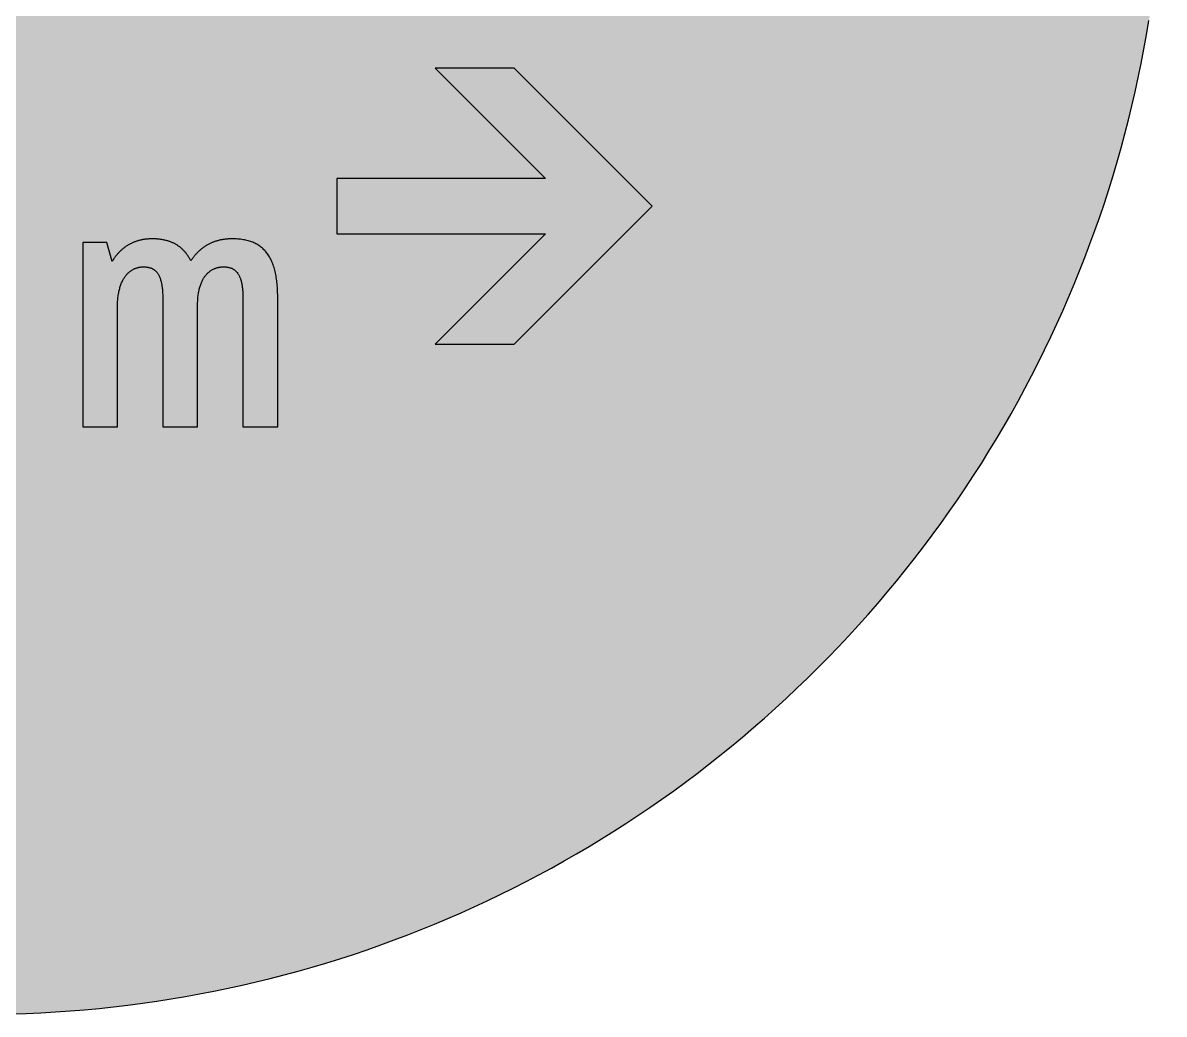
# Model space of a CAD drawing. Header units: millimetres. Extents: x 0 to 212, y 0 to 212.
# Drawn here: x 109.5 to 211.7, y 0.1 to 88.8 of the extents above; entities that cross this region are included whole.
import ezdxf

# ---------------------------------------------------------------- set-up
doc = ezdxf.new("R2010")
doc.units = ezdxf.units.MM

msp = doc.modelspace()

# ---------------------------------------------------------------- hatches: boundary and pattern name
for color, points in [(254, [(211.7189, 105.8869), (211.709, 107.2007), (211.6861, 108.5139), (211.6455, 109.8245), (211.5871, 111.1326), (211.5134, 112.4407), (211.4245, 113.7437), (211.3204, 115.0468), (211.201, 116.3447), (211.0638, 117.6426), (210.9114, 118.9355), (210.7413, 120.2258), (210.5584, 121.5136), (210.3577, 122.7988), (210.1418, 124.079), (209.9107, 125.3566), (209.6643, 126.6292), (209.4027, 127.8992), (209.1258, 129.1641), (208.8337, 130.4239), (208.5264, 131.6812), (208.2038, 132.936), (207.866, 134.1831), (207.5104, 135.4277), (207.1421, 136.6647), (206.7611, 137.8991), (206.3623, 139.1285), (205.9483, 140.3502), (205.5216, 141.5694), (205.0771, 142.781), (204.6199, 143.9901), (204.1474, 145.1915), (203.6623, 146.3853), (203.1619, 147.574), (202.6463, 148.7576), (202.1154, 149.9362), (201.5693, 151.1046), (201.0105, 152.2705), (200.439, 153.4262), (199.8523, 154.5768), (199.2503, 155.7198), (198.6356, 156.8577), (198.0057, 157.9855), (197.3605, 159.1081), (196.7052, 160.2232), (196.0321, 161.3281), (195.3489, 162.4279), (194.6504, 163.5176), (193.9366, 164.6022), (193.2102, 165.6766), (192.471, 166.7434), (191.7167, 167.8), (190.9521, 168.849), (190.1698, 169.8904), (189.3773, 170.9217), (188.5696, 171.9428), (187.7517, 172.9562), (186.9161, 173.9621), (186.0702, 174.9552), (185.2117, 175.9407), (184.338, 176.9161), (183.454, 177.8838), (182.5549, 178.8389), (181.643, 179.7837), (180.721, 180.7185), (179.7837, 181.643), (178.8389, 182.5549), (177.8838, 183.454), (176.9161, 184.338), (175.9407, 185.2117), (174.9552, 186.0702), (173.9621, 186.9161), (172.9562, 187.7492), (171.9428, 188.5696), (170.9217, 189.3773), (169.8904, 190.1698), (168.849, 190.9496), (167.8, 191.7167), (166.7408, 192.471), (165.6766, 193.2102), (164.6022, 193.9366), (163.5176, 194.6504), (162.4279, 195.3489), (161.3281, 196.0321), (160.2232, 196.7052), (159.1081, 197.3631), (157.9855, 198.0057), (156.8577, 198.6356), (155.7198, 199.2503), (154.5768, 199.8523), (153.4262, 200.439), (152.2705, 201.0131), (151.1046, 201.5719), (149.9362, 202.1154), (148.7576, 202.6463), (147.574, 203.1619), (146.3853, 203.6623), (145.1889, 204.15), (143.9875, 204.6199), (142.781, 205.0796), (141.5694, 205.5216), (140.3502, 205.9483), (139.1285, 206.3623), (137.8991, 206.7611), (136.6647, 207.1446), (135.4252, 207.5129), (134.1831, 207.866), (132.9334, 208.2038), (131.6812, 208.5264), (130.4239, 208.8337), (129.1641, 209.1284), (127.8966, 209.4052), (126.6292, 209.6668), (125.3541, 209.9132), (124.0765, 210.1444), (122.7963, 210.3603), (121.5136, 210.5584), (120.2258, 210.7438), (118.9355, 210.9114), (117.6401, 211.0638), (116.3447, 211.201), (115.0468, 211.3229), (113.7437, 211.4271), (112.4382, 211.516), (111.1326, 211.5896), (109.8245, 211.6455), (108.5113, 211.6861), (107.1982, 211.7115), (105.885, 211.7192), (104.5693, 211.7115), (103.2561, 211.6861), (101.9454, 211.6455), (100.6373, 211.5896), (99.3292, 211.516), (98.0262, 211.4271), (96.7232, 211.3229), (95.4253, 211.201), (94.1273, 211.0638), (92.8345, 210.9114), (91.5441, 210.7438), (90.2564, 210.5584), (88.9711, 210.3603), (87.691, 210.1444), (86.4133, 209.9132), (85.1408, 209.6668), (83.8708, 209.4052), (82.6059, 209.1284), (81.346, 208.8337), (80.0887, 208.5264), (78.834, 208.2038), (77.5868, 207.866), (76.3422, 207.5129), (75.1053, 207.1446), (73.8708, 206.7611), (72.6415, 206.3623), (71.4197, 205.9483), (70.2005, 205.5216), (68.9889, 205.0796), (67.7799, 204.6199), (66.5785, 204.15), (65.3847, 203.6623), (64.196, 203.1619), (63.0123, 202.6463), (61.8338, 202.1154), (60.6628, 201.5719), (59.4995, 201.0131), (58.3438, 200.439), (57.1932, 199.8523), (56.0502, 199.2503), (54.9123, 198.6356), (53.7845, 198.0057), (52.6618, 197.3631), (51.5468, 196.7052), (50.4419, 196.0321), (49.342, 195.3489), (48.2524, 194.6504), (47.1678, 193.9366), (46.0934, 193.2102), (45.0266, 192.471), (43.9699, 191.7167), (42.9209, 190.9496), (41.8795, 190.1698), (40.8483, 189.3773), (39.8272, 188.5696), (38.8137, 187.7492), (37.8079, 186.9161), (36.8148, 186.0702), (35.8292, 185.2117), (34.8539, 184.338), (33.8861, 183.454), (32.9311, 182.5549), (31.9862, 181.643), (31.049, 180.7185), (30.1269, 179.7837), (29.2151, 178.8389), (28.3159, 177.8838), (27.432, 176.9161), (26.5582, 175.9407), (25.6997, 174.9552), (24.8539, 173.9621), (24.0208, 172.9562), (23.2004, 171.9428), (22.3926, 170.9217), (21.6002, 169.8904), (20.8204, 168.849), (20.0533, 167.8), (19.2989, 166.7434), (18.5598, 165.6766), (17.8333, 164.6022), (17.1196, 163.5176), (16.4211, 162.4279), (15.7378, 161.3281), (15.0647, 160.2232), (14.4069, 159.1081), (13.7643, 157.9855), (13.1343, 156.8577), (12.5197, 155.7198), (11.9177, 154.5768), (11.3309, 153.4262), (10.7569, 152.2705), (10.1981, 151.1046), (9.6545, 149.9362), (9.1237, 148.7576), (8.6081, 147.574), (8.1077, 146.3853), (7.62, 145.1915), (7.1501, 143.9901), (6.6904, 142.781), (6.2484, 141.5694), (5.8217, 140.3502), (5.4077, 139.1285), (5.0089, 137.8991), (4.6253, 136.6647), (4.257, 135.4277), (3.904, 134.1831), (3.5662, 132.936), (3.2436, 131.6812), (2.9362, 130.4239), (2.6416, 129.1641), (2.3647, 127.8992), (2.1031, 126.6292), (1.8567, 125.3566), (1.6256, 124.079), (1.4097, 122.7988), (1.2116, 121.5136), (1.0262, 120.2258), (0.8585, 118.9355), (0.7061, 117.6426), (0.569, 116.3447), (0.447, 115.0468), (0.3429, 113.7437), (0.254, 112.4407), (0.1803, 111.1326), (0.1245, 109.8245), (0.0838, 108.5139), (0.0584, 107.2007), (0.0508, 105.885), (0.0584, 104.5718), (0.0838, 103.2586), (0.1245, 101.9454), (0.1803, 100.6373), (0.254, 99.3318), (0.3429, 98.0262), (0.447, 96.7232), (0.569, 95.4253), (0.7061, 94.1299), (0.8585, 92.8345), (1.0262, 91.5441), (1.2116, 90.2564), (1.4097, 88.9737), (1.6256, 87.6935), (1.8567, 86.4159), (2.1031, 85.1408), (2.3647, 83.8733), (2.6416, 82.6059), (2.9362, 81.346), (3.2436, 80.0887), (3.5662, 78.8365), (3.904, 77.5868), (4.257, 76.3448), (4.6253, 75.1053), (5.0089, 73.8708), (5.4077, 72.6415), (5.8217, 71.4197), (6.2484, 70.2005), (6.6904, 68.9889), (7.1501, 67.7824), (7.62, 66.581), (8.1077, 65.3847), (8.6081, 64.196), (9.1237, 63.0123), (9.6545, 61.8338), (10.1981, 60.6654), (10.7569, 59.4995), (11.3309, 58.3438), (11.9177, 57.1932), (12.5197, 56.0502), (13.1343, 54.9123), (13.7643, 53.7845), (14.4069, 52.6618), (15.0647, 51.5468), (15.7378, 50.4419), (16.4211, 49.342), (17.1196, 48.2524), (17.8333, 47.1678), (18.5598, 46.0934), (19.2989, 45.0291), (20.0533, 43.9699), (20.8204, 42.9209), (21.6002, 41.8795), (22.3926, 40.8483), (23.2004, 39.8272), (24.0208, 38.8137), (24.8539, 37.8079), (25.6997, 36.8148), (26.5582, 35.8292), (27.432, 34.8539), (28.3159, 33.8861), (29.2151, 32.9311), (30.1269, 31.9862), (31.049, 31.049), (31.9862, 30.1269), (32.9311, 29.2151), (33.8861, 28.3159), (34.8539, 27.432), (35.8292, 26.5582), (36.8148, 25.6997), (37.8079, 24.8539), (38.8137, 24.0182), (39.8272, 23.2004), (40.8483, 22.3926), (41.8795, 21.6002), (42.9209, 20.8178), (43.9699, 20.0533), (45.0266, 19.2989), (46.0934, 18.5598), (47.1678, 17.8333), (48.2524, 17.1196), (49.342, 16.4211), (50.4419, 15.7378), (51.5468, 15.0647), (52.6618, 14.4094), (53.7845, 13.7643), (54.9123, 13.1343), (56.0502, 12.5197), (57.1932, 11.9177), (58.3438, 11.3309), (59.4995, 10.7594), (60.6628, 10.2006), (61.8338, 9.6545), (63.0123, 9.1237), (64.196, 8.6081), (65.3847, 8.1077), (66.5785, 7.6225), (67.7799, 7.1501), (68.9889, 6.6929), (70.2005, 6.2484), (71.4197, 5.8217), (72.6415, 5.4077), (73.8708, 5.0089), (75.1053, 4.6279), (76.3422, 4.2596), (77.5868, 3.904), (78.834, 3.5662), (80.0887, 3.2436), (81.346, 2.9362), (82.6059, 2.6441), (83.8708, 2.3673), (85.1408, 2.1057), (86.4133, 1.8593), (87.691, 1.6281), (88.9711, 1.4122), (90.2564, 1.2116), (91.5441, 1.0287), (92.8345, 0.8585), (94.1273, 0.7061), (95.4253, 0.569), (96.7232, 0.4496), (98.0262, 0.3454), (99.3292, 0.2565), (100.6373, 0.1829), (101.9454, 0.1245), (103.2561, 0.0838), (104.5693, 0.061), (105.885, 0.0533), (107.1982, 0.061), (108.5113, 0.0838), (109.8245, 0.1245), (111.1326, 0.1829), (112.4382, 0.2565), (113.7437, 0.3454), (115.0468, 0.4496), (116.3447, 0.569), (117.6401, 0.7061), (118.9355, 0.8585), (120.2258, 1.0287), (121.5136, 1.2116), (122.7963, 1.4122), (124.0765, 1.6281), (125.3541, 1.8593), (126.6292, 2.1057), (127.8966, 2.3673), (129.1641, 2.6441), (130.4239, 2.9362), (131.6812, 3.2436), (132.9334, 3.5662), (134.1831, 3.904), (135.4252, 4.2596), (136.6647, 4.6279), (137.8991, 5.0089), (139.1285, 5.4077), (140.3502, 5.8217), (141.5694, 6.2484), (142.781, 6.6929), (143.9875, 7.1501), (145.1889, 7.6225), (146.3853, 8.1077), (147.574, 8.6081), (148.7576, 9.1237), (149.9362, 9.6545), (151.1046, 10.2006), (152.2705, 10.7594), (153.4262, 11.3309), (154.5768, 11.9177), (155.7198, 12.5197), (156.8577, 13.1343), (157.9855, 13.7643), (159.1081, 14.4094), (160.2232, 15.0647), (161.3281, 15.7378), (162.4279, 16.4211), (163.5176, 17.1196), (164.6022, 17.8333), (165.6766, 18.5598), (166.7408, 19.2989), (167.8, 20.0533), (168.849, 20.8178), (169.8904, 21.6002), (170.9217, 22.3926), (171.9428, 23.2004), (172.9562, 24.0182), (173.9621, 24.8539), (174.9552, 25.6997), (175.9407, 26.5582), (176.9161, 27.432), (177.8838, 28.3159), (178.8389, 29.2151), (179.7837, 30.1269), (180.721, 31.049), (181.643, 31.9862), (182.5549, 32.9311), (183.454, 33.8861), (184.338, 34.8539), (185.2117, 35.8292), (186.0702, 36.8148), (186.9161, 37.8079), (187.7517, 38.8137), (188.5696, 39.8272), (189.3773, 40.8483), (190.1698, 41.8795), (190.9521, 42.9209), (191.7167, 43.9699), (192.471, 45.0291), (193.2102, 46.0934), (193.9366, 47.1678), (194.6504, 48.2524), (195.3489, 49.342), (196.0321, 50.4419), (196.7052, 51.5468), (197.3605, 52.6618), (198.0057, 53.7845), (198.6356, 54.9123), (199.2503, 56.0502), (199.8523, 57.1932), (200.439, 58.3438), (201.0105, 59.4995), (201.5693, 60.6654), (202.1154, 61.8338), (202.6463, 63.0123), (203.1619, 64.196), (203.6623, 65.3847), (204.1474, 66.581), (204.6199, 67.7824), (205.0771, 68.9889), (205.5216, 70.2005), (205.9483, 71.4197), (206.3623, 72.6415), (206.7611, 73.8708), (207.1421, 75.1053), (207.5104, 76.3448), (207.866, 77.5868), (208.2038, 78.8365), (208.5264, 80.0887), (208.8337, 81.346), (209.1258, 82.6059), (209.4027, 83.8733), (209.6643, 85.1408), (209.9107, 86.4159), (210.1418, 87.6935), (210.3577, 88.9737), (210.5584, 90.2564), (210.7413, 91.5441), (210.9114, 92.8345), (211.0638, 94.1299), (211.201, 95.4253), (211.3204, 96.7232), (211.4245, 98.0262), (211.5134, 99.3318), (211.5871, 100.6373), (211.6455, 101.9454), (211.6861, 103.2586), (211.709, 104.5718), (211.7166, 105.885)]), (59, [(165.8578, 72.3731), (153.5105, 84.7203), (146.455, 84.7203), (156.3328, 74.8425), (137.6355, 74.8425), (137.6355, 69.9036), (156.3328, 69.9036), (146.455, 60.0258), (153.5105, 60.0258)]), (59, [(125.1687, 52.6175), (125.1687, 63.5067), (125.1687, 63.6321), (125.1712, 63.7565), (125.1763, 63.8759), (125.1839, 63.9953), (125.1915, 64.1096), (125.2017, 64.2214), (125.2118, 64.3306), (125.2271, 64.4373), (125.2423, 64.5414), (125.2576, 64.643), (125.2779, 64.7395), (125.2957, 64.836), (125.3185, 64.93), (125.3414, 65.0189), (125.3642, 65.1078), (125.3896, 65.1942), (125.4176, 65.2755), (125.4455, 65.3567), (125.476, 65.4355), (125.5065, 65.5117), (125.537, 65.5853), (125.57, 65.6565), (125.6055, 65.725), (125.6386, 65.7911), (125.6767, 65.8546), (125.7122, 65.9181), (125.7503, 65.9765), (125.791, 66.0349), (125.8291, 66.0908), (125.8697, 66.1441), (125.9103, 66.1949), (125.9535, 66.2457), (125.9967, 66.2915), (126.0399, 66.3372), (126.0831, 66.3804), (126.1288, 66.4235), (126.1745, 66.4616), (126.2202, 66.4997), (126.2659, 66.5353), (126.3117, 66.5709), (126.3599, 66.6013), (126.4056, 66.6344), (126.4539, 66.6623), (126.5022, 66.6902), (126.5504, 66.7156), (126.5987, 66.7385), (126.6469, 66.7614), (126.6952, 66.7842), (126.7435, 66.802), (126.7917, 66.8198), (126.84, 66.8376), (126.8882, 66.8528), (126.9365, 66.8655), (126.9848, 66.8782), (127.033, 66.8909), (127.0813, 66.8985), (127.1295, 66.9087), (127.1778, 66.9163), (127.2235, 66.9214), (127.2718, 66.9265), (127.3175, 66.9315), (127.3632, 66.9341), (127.4089, 66.9341), (127.4547, 66.9341), (127.508, 66.9341), (127.5613, 66.9341), (127.6147, 66.9315), (127.668, 66.929), (127.7188, 66.9239), (127.7696, 66.9188), (127.8179, 66.9112), (127.8661, 66.9036), (127.9144, 66.896), (127.9627, 66.8858), (128.0084, 66.8757), (128.0541, 66.863), (128.0998, 66.8503), (128.143, 66.835), (128.1862, 66.8198), (128.2268, 66.8045), (128.2675, 66.7842), (128.3081, 66.7664), (128.3487, 66.7436), (128.3868, 66.7233), (128.4249, 66.6979), (128.4605, 66.6725), (128.4986, 66.6471), (128.5342, 66.6191), (128.5672, 66.5886), (128.6002, 66.5582), (128.6332, 66.5251), (128.6662, 66.4896), (128.6967, 66.454), (128.7272, 66.4159), (128.7551, 66.3778), (128.7831, 66.3346), (128.811, 66.294), (128.839, 66.2483), (128.8644, 66.2026), (128.8898, 66.1543), (128.9126, 66.1035), (128.9355, 66.0502), (128.9583, 65.9968), (128.9787, 65.9409), (128.999, 65.8825), (129.0193, 65.8241), (129.0396, 65.7606), (129.0574, 65.6971), (129.0726, 65.6311), (129.0904, 65.5625), (129.1057, 65.4939), (129.1209, 65.4202), (129.1336, 65.3466), (129.1463, 65.2704), (129.159, 65.1916), (129.1692, 65.1104), (129.1793, 65.0265), (129.1895, 64.9402), (129.1971, 64.8538), (129.2047, 64.7624), (129.2098, 64.6684), (129.2174, 64.5744), (129.2225, 64.4754), (129.225, 64.3763), (129.2276, 64.2747), (129.2301, 64.168), (129.2327, 64.0613), (129.2327, 63.9496), (129.2338, 52.6175), (132.3453, 52.6175), (132.3453, 64.1103), (132.3442, 64.2823), (132.3416, 64.45), (132.3365, 64.6176), (132.3289, 64.7802), (132.3213, 64.9427), (132.3111, 65.1002), (132.301, 65.2526), (132.2857, 65.405), (132.2705, 65.5523), (132.2527, 65.6996), (132.2349, 65.8419), (132.2146, 65.9816), (132.1918, 66.1187), (132.1664, 66.2508), (132.1384, 66.3829), (132.1105, 66.5099), (132.08, 66.6344), (132.047, 66.7563), (132.0114, 66.8757), (131.9759, 66.9925), (131.9378, 67.1068), (131.8971, 67.216), (131.8539, 67.3252), (131.8108, 67.4294), (131.7625, 67.531), (131.7142, 67.63), (131.6634, 67.7266), (131.6101, 67.8205), (131.5568, 67.912), (131.4983, 68.0009), (131.4399, 68.0872), (131.379, 68.1685), (131.3155, 68.2498), (131.2494, 68.326), (131.1834, 68.4022), (131.1148, 68.4733), (131.0411, 68.5419), (130.9675, 68.6105), (130.8913, 68.674), (130.8125, 68.7349), (130.7338, 68.7934), (130.65, 68.8492), (130.5662, 68.9026), (130.4773, 68.9534), (130.3884, 69.0016), (130.2969, 69.0474), (130.2029, 69.0905), (130.1064, 69.1312), (130.0074, 69.1693), (129.9058, 69.2048), (129.8042, 69.2379), (129.6975, 69.2683), (129.5908, 69.2963), (129.479, 69.3242), (129.3673, 69.3471), (129.253, 69.3674), (129.1361, 69.3852), (129.0168, 69.4004), (128.8948, 69.4131), (128.7704, 69.4233), (128.6434, 69.4334), (128.5138, 69.4385), (128.3818, 69.4411), (128.2471, 69.4436), (128.1786, 69.4436), (128.1074, 69.4411), (128.0389, 69.4385), (127.9703, 69.436), (127.9017, 69.4334), (127.8331, 69.4284), (127.7645, 69.4207), (127.696, 69.4157), (127.6299, 69.408), (127.5613, 69.3979), (127.4953, 69.3903), (127.4293, 69.3776), (127.3632, 69.3674), (127.2972, 69.3547), (127.2311, 69.342), (127.1676, 69.3268), (127.1016, 69.3115), (127.0381, 69.2963), (126.9746, 69.2785), (126.9111, 69.2607), (126.8476, 69.2429), (126.7841, 69.2226), (126.7231, 69.2023), (126.6596, 69.1794), (126.5987, 69.1566), (126.5377, 69.1337), (126.4768, 69.1083), (126.4158, 69.0829), (126.3574, 69.0575), (126.2964, 69.0296), (126.238, 69.0016), (126.1796, 68.9712), (126.1212, 68.9407), (126.0627, 68.9077), (126.0069, 68.8772), (125.951, 68.8416), (125.8926, 68.8086), (125.8367, 68.773), (125.7833, 68.7349), (125.7275, 68.6968), (125.6741, 68.6587), (125.6182, 68.6181), (125.5649, 68.5775), (125.5116, 68.5368), (125.4608, 68.4936), (125.4074, 68.4479), (125.3566, 68.4047), (125.3058, 68.359), (125.255, 68.3108), (125.2042, 68.2625), (125.156, 68.2142), (125.1077, 68.1634), (125.0594, 68.1126), (125.0112, 68.0593), (124.9629, 68.006), (124.9172, 67.9501), (124.8715, 67.8942), (124.8258, 67.8383), (124.78, 67.7799), (124.7369, 67.7215), (124.6937, 67.6605), (124.6505, 67.5996), (124.6073, 67.5386), (124.5641, 67.4751), (124.5337, 67.5361), (124.5006, 67.597), (124.4676, 67.658), (124.4346, 67.7164), (124.399, 67.7748), (124.366, 67.8307), (124.3305, 67.8866), (124.2924, 67.9425), (124.2543, 67.9958), (124.2187, 68.0491), (124.1781, 68.0999), (124.14, 68.1507), (124.0993, 68.2015), (124.0587, 68.2498), (124.018, 68.2981), (123.9749, 68.3438), (123.9317, 68.3895), (123.8885, 68.4352), (123.8453, 68.4784), (123.7996, 68.5216), (123.7539, 68.5648), (123.7082, 68.6054), (123.6599, 68.6435), (123.6116, 68.6841), (123.5634, 68.7222), (123.5151, 68.7578), (123.4643, 68.7934), (123.4135, 68.8289), (123.3627, 68.8619), (123.3094, 68.895), (123.256, 68.928), (123.2027, 68.9585), (123.1494, 68.9889), (123.0935, 69.0169), (123.0376, 69.0474), (122.9817, 69.0728), (122.9233, 69.0982), (122.8674, 69.1236), (122.809, 69.149), (122.748, 69.1718), (122.6871, 69.1947), (122.6287, 69.215), (122.5652, 69.2353), (122.5042, 69.2556), (122.4407, 69.2734), (122.3772, 69.2912), (122.3112, 69.309), (122.2477, 69.3242), (122.1816, 69.3369), (122.1156, 69.3522), (122.047, 69.3649), (121.9784, 69.375), (121.9098, 69.3877), (121.8413, 69.3953), (121.7701, 69.4055), (121.699, 69.4131), (121.6279, 69.4207), (121.5542, 69.4258), (121.4806, 69.4309), (121.4069, 69.436), (121.3333, 69.4385), (121.2571, 69.4411), (121.1809, 69.4436), (121.1047, 69.4436), (121.0386, 69.4436), (120.9726, 69.4411), (120.9065, 69.4385), (120.843, 69.436), (120.777, 69.4334), (120.7135, 69.4284), (120.6475, 69.4233), (120.584, 69.4157), (120.5205, 69.408), (120.4544, 69.4004), (120.3909, 69.3903), (120.3274, 69.3801), (120.2639, 69.3699), (120.2004, 69.3572), (120.1369, 69.3445), (120.0734, 69.3318), (120.0125, 69.3166), (119.949, 69.3014), (119.888, 69.2836), (119.8245, 69.2658), (119.7635, 69.248), (119.7026, 69.2277), (119.6416, 69.2074), (119.5807, 69.1845), (119.5197, 69.1617), (119.4613, 69.1388), (119.4003, 69.1134), (119.3419, 69.088), (119.2835, 69.0626), (119.2251, 69.0347), (119.1666, 69.0042), (119.1082, 68.9737), (119.0498, 68.9432), (118.9939, 68.9127), (118.9355, 68.8772), (118.8796, 68.8442), (118.8237, 68.8086), (118.7704, 68.773), (118.7145, 68.7349), (118.6612, 68.6968), (118.6053, 68.6562), (118.552, 68.6156), (118.4986, 68.5724), (118.4478, 68.5292), (118.3945, 68.486), (118.3437, 68.4403), (118.2929, 68.392), (118.2421, 68.3438), (118.1913, 68.2955), (118.143, 68.2447), (118.0948, 68.1939), (118.0465, 68.1406), (117.9982, 68.0872), (117.9525, 68.0314), (117.9043, 67.9755), (117.8585, 67.9171), (117.8154, 67.8586), (117.7696, 67.7977), (117.7265, 67.7367), (117.6833, 67.6732), (117.6401, 67.6097), (117.5969, 67.5462), (117.5563, 67.4776), (117.5156, 67.4116), (117.0411, 69.1261), (114.8828, 69.1261), (114.8828, 52.6175), (117.9932, 52.6175), (117.9932, 63.3165), (117.9932, 63.4492), (117.9957, 63.5787), (118.0008, 63.7083), (118.0084, 63.8327), (118.016, 63.9547), (118.0262, 64.0715), (118.0389, 64.1883), (118.0516, 64.3001), (118.0668, 64.4093), (118.0846, 64.516), (118.1049, 64.6201), (118.1252, 64.7217), (118.1456, 64.8208), (118.1684, 64.9173), (118.1938, 65.0088), (118.2192, 65.1002), (118.2472, 65.1866), (118.2751, 65.2729), (118.3056, 65.3542), (118.3361, 65.4355), (118.3691, 65.5117), (118.4021, 65.5879), (118.4377, 65.6615), (118.4732, 65.7301), (118.5088, 65.7987), (118.5469, 65.8647), (118.585, 65.9257), (118.6256, 65.9867), (118.6637, 66.0451), (118.7044, 66.1035), (118.7475, 66.1568), (118.7907, 66.2076), (118.8339, 66.2584), (118.8771, 66.3067), (118.9203, 66.3524), (118.966, 66.3956), (119.0117, 66.4388), (119.0574, 66.4769), (119.1031, 66.515), (119.1514, 66.5505), (119.1971, 66.5861), (119.2454, 66.6191), (119.2911, 66.6496), (119.3394, 66.6775), (119.3876, 66.7055), (119.4359, 66.7309), (119.4841, 66.7537), (119.5324, 66.7766), (119.5807, 66.7969), (119.6289, 66.8147), (119.6772, 66.8325), (119.7254, 66.8477), (119.7737, 66.863), (119.822, 66.8757), (119.8677, 66.8884), (119.9159, 66.8985), (119.9617, 66.9061), (120.0099, 66.9138), (120.0556, 66.9214), (120.1014, 66.9265), (120.1445, 66.929), (120.1903, 66.9341), (120.2334, 66.9341), (120.2792, 66.9341), (120.3325, 66.9341), (120.3858, 66.9341), (120.4392, 66.9315), (120.4925, 66.929), (120.5433, 66.9239), (120.5941, 66.9188), (120.6424, 66.9112), (120.6906, 66.9036), (120.7389, 66.896), (120.7872, 66.8858), (120.8329, 66.8757), (120.8786, 66.863), (120.9243, 66.8503), (120.9675, 66.835), (121.0107, 66.8198), (121.0513, 66.8045), (121.092, 66.7842), (121.1326, 66.7664), (121.1732, 66.7436), (121.2113, 66.7233), (121.2494, 66.6979), (121.285, 66.6725), (121.3206, 66.6471), (121.3561, 66.6191), (121.3917, 66.5886), (121.4247, 66.5582), (121.4577, 66.5251), (121.4882, 66.4896), (121.5212, 66.454), (121.5492, 66.4159), (121.5796, 66.3778), (121.6076, 66.3346), (121.6355, 66.294), (121.6609, 66.2483), (121.6863, 66.2026), (121.7117, 66.1543), (121.7371, 66.1035), (121.76, 66.0502), (121.7828, 65.9968), (121.8032, 65.9409), (121.8235, 65.8825), (121.8438, 65.8241), (121.8616, 65.7606), (121.8794, 65.6971), (121.8971, 65.6311), (121.9124, 65.5625), (121.9276, 65.4939), (121.9429, 65.4202), (121.9556, 65.3466), (121.9683, 65.2704), (121.981, 65.1916), (121.9911, 65.1104), (122.0013, 65.0265), (122.0114, 64.9402), (122.0191, 64.8538), (122.0267, 64.7624), (122.0343, 64.6684), (122.0394, 64.5744), (122.0445, 64.4754), (122.0495, 64.3763), (122.0521, 64.2747), (122.0546, 64.168), (122.0546, 64.0613), (122.0546, 63.9496), (122.0569, 52.6175)])]:
    msp.add_hatch(color=color).paths.add_polyline_path(points)

# ---------------------------------------------------------------- linework, layer by layer
at = {"color": 254}
msp.add_lwpolyline([(108.5113, 0.0838), (109.8245, 0.1245), (111.1326, 0.1829), (112.4382, 0.2565), (113.7437, 0.3454), (115.0468, 0.4496), (116.3447, 0.569), (117.6401, 0.7061), (118.9355, 0.8585), (120.2258, 1.0287), (121.5136, 1.2116), (122.7963, 1.4122), (124.0765, 1.6281), (125.3541, 1.8593), (126.6292, 2.1057), (127.8966, 2.3673), (129.1641, 2.6441), (130.4239, 2.9362), (131.6812, 3.2436), (132.9334, 3.5662), (134.1831, 3.904), (135.4252, 4.2596), (136.6647, 4.6279), (137.8991, 5.0089), (139.1285, 5.4077), (140.3502, 5.8217), (141.5694, 6.2484), (142.781, 6.6929), (143.9875, 7.1501), (145.1889, 7.6225), (146.3853, 8.1077), (147.574, 8.6081), (148.7576, 9.1237), (149.9362, 9.6545), (151.1046, 10.2006), (152.2705, 10.7594), (153.4262, 11.3309), (154.5768, 11.9177), (155.7198, 12.5197), (156.8577, 13.1343), (157.9855, 13.7643), (159.1081, 14.4094), (160.2232, 15.0647), (161.3281, 15.7378), (162.4279, 16.4211), (163.5176, 17.1196), (164.6022, 17.8333), (165.6766, 18.5598), (166.7408, 19.2989), (167.8, 20.0533), (168.849, 20.8178), (169.8904, 21.6002), (170.9217, 22.3926), (171.9428, 23.2004), (172.9562, 24.0182), (173.9621, 24.8539), (174.9552, 25.6997), (175.9407, 26.5582), (176.9161, 27.432), (177.8838, 28.3159), (178.8389, 29.2151), (179.7837, 30.1269), (180.721, 31.049), (181.643, 31.9862), (182.5549, 32.9311), (183.454, 33.8861), (184.338, 34.8539), (185.2117, 35.8292), (186.0702, 36.8148), (186.9161, 37.8079), (187.7517, 38.8137), (188.5696, 39.8272), (189.3773, 40.8483), (190.1698, 41.8795), (190.9521, 42.9209), (191.7167, 43.9699), (192.471, 45.0291), (193.2102, 46.0934), (193.9366, 47.1678), (194.6504, 48.2524), (195.3489, 49.342), (196.0321, 50.4419), (196.7052, 51.5468), (197.3605, 52.6618), (198.0057, 53.7845), (198.6356, 54.9123), (199.2503, 56.0502), (199.8523, 57.1932), (200.439, 58.3438), (201.0105, 59.4995), (201.5693, 60.6654), (202.1154, 61.8338), (202.6463, 63.0123), (203.1619, 64.196), (203.6623, 65.3847), (204.1474, 66.581), (204.6199, 67.7824), (205.0771, 68.9889), (205.5216, 70.2005), (205.9483, 71.4197), (206.3623, 72.6415), (206.7611, 73.8708), (207.1421, 75.1053), (207.5104, 76.3448), (207.866, 77.5868), (208.2038, 78.8365), (208.5264, 80.0887), (208.8337, 81.346), (209.1258, 82.6059), (209.4027, 83.8733), (209.6643, 85.1408), (209.9107, 86.4159), (210.1418, 87.6935), (210.3577, 88.9737)], dxfattribs=at)
at = {"color": 59}
for points in [[(165.8578, 72.3731), (153.5105, 84.7203), (146.455, 84.7203), (156.3328, 74.8425), (137.6355, 74.8425), (137.6355, 69.9036), (156.3328, 69.9036), (146.455, 60.0258), (153.5105, 60.0258), (165.8578, 72.3731)], [(125.1687, 52.6175), (125.1687, 63.5067), (125.1687, 63.6321), (125.1712, 63.7565), (125.1763, 63.8759), (125.1839, 63.9953), (125.1915, 64.1096), (125.2017, 64.2214), (125.2118, 64.3306), (125.2271, 64.4373), (125.2423, 64.5414), (125.2576, 64.643), (125.2779, 64.7395), (125.2957, 64.836), (125.3185, 64.93), (125.3414, 65.0189), (125.3642, 65.1078), (125.3896, 65.1942), (125.4176, 65.2755), (125.4455, 65.3567), (125.476, 65.4355), (125.5065, 65.5117), (125.537, 65.5853), (125.57, 65.6565), (125.6055, 65.725), (125.6386, 65.7911), (125.6767, 65.8546), (125.7122, 65.9181), (125.7503, 65.9765), (125.791, 66.0349), (125.8291, 66.0908), (125.8697, 66.1441), (125.9103, 66.1949), (125.9535, 66.2457), (125.9967, 66.2915), (126.0399, 66.3372), (126.0831, 66.3804), (126.1288, 66.4235), (126.1745, 66.4616), (126.2202, 66.4997), (126.2659, 66.5353), (126.3117, 66.5709), (126.3599, 66.6013), (126.4056, 66.6344), (126.4539, 66.6623), (126.5022, 66.6902), (126.5504, 66.7156), (126.5987, 66.7385), (126.6469, 66.7614), (126.6952, 66.7842), (126.7435, 66.802), (126.7917, 66.8198), (126.84, 66.8376), (126.8882, 66.8528), (126.9365, 66.8655), (126.9848, 66.8782), (127.033, 66.8909), (127.0813, 66.8985), (127.1295, 66.9087), (127.1778, 66.9163), (127.2235, 66.9214), (127.2718, 66.9265), (127.3175, 66.9315), (127.3632, 66.9341), (127.4089, 66.9341), (127.4547, 66.9341), (127.508, 66.9341), (127.5613, 66.9341), (127.6147, 66.9315), (127.668, 66.929), (127.7188, 66.9239), (127.7696, 66.9188), (127.8179, 66.9112), (127.8661, 66.9036), (127.9144, 66.896), (127.9627, 66.8858), (128.0084, 66.8757), (128.0541, 66.863), (128.0998, 66.8503), (128.143, 66.835), (128.1862, 66.8198), (128.2268, 66.8045), (128.2675, 66.7842), (128.3081, 66.7664), (128.3487, 66.7436), (128.3868, 66.7233), (128.4249, 66.6979), (128.4605, 66.6725), (128.4986, 66.6471), (128.5342, 66.6191), (128.5672, 66.5886), (128.6002, 66.5582), (128.6332, 66.5251), (128.6662, 66.4896), (128.6967, 66.454), (128.7272, 66.4159), (128.7551, 66.3778), (128.7831, 66.3346), (128.811, 66.294), (128.839, 66.2483), (128.8644, 66.2026), (128.8898, 66.1543), (128.9126, 66.1035), (128.9355, 66.0502), (128.9583, 65.9968), (128.9787, 65.9409), (128.999, 65.8825), (129.0193, 65.8241), (129.0396, 65.7606), (129.0574, 65.6971), (129.0726, 65.6311), (129.0904, 65.5625), (129.1057, 65.4939), (129.1209, 65.4202), (129.1336, 65.3466), (129.1463, 65.2704), (129.159, 65.1916), (129.1692, 65.1104), (129.1793, 65.0265), (129.1895, 64.9402), (129.1971, 64.8538), (129.2047, 64.7624), (129.2098, 64.6684), (129.2174, 64.5744), (129.2225, 64.4754), (129.225, 64.3763), (129.2276, 64.2747), (129.2301, 64.168), (129.2327, 64.0613), (129.2327, 63.9496), (129.2338, 52.6175), (132.3453, 52.6175), (132.3453, 64.1103), (132.3442, 64.2823), (132.3416, 64.45), (132.3365, 64.6176), (132.3289, 64.7802), (132.3213, 64.9427), (132.3111, 65.1002), (132.301, 65.2526), (132.2857, 65.405), (132.2705, 65.5523), (132.2527, 65.6996), (132.2349, 65.8419), (132.2146, 65.9816), (132.1918, 66.1187), (132.1664, 66.2508), (132.1384, 66.3829), (132.1105, 66.5099), (132.08, 66.6344), (132.047, 66.7563), (132.0114, 66.8757), (131.9759, 66.9925), (131.9378, 67.1068), (131.8971, 67.216), (131.8539, 67.3252), (131.8108, 67.4294), (131.7625, 67.531), (131.7142, 67.63), (131.6634, 67.7266), (131.6101, 67.8205), (131.5568, 67.912), (131.4983, 68.0009), (131.4399, 68.0872), (131.379, 68.1685), (131.3155, 68.2498), (131.2494, 68.326), (131.1834, 68.4022), (131.1148, 68.4733), (131.0411, 68.5419), (130.9675, 68.6105), (130.8913, 68.674), (130.8125, 68.7349), (130.7338, 68.7934), (130.65, 68.8492), (130.5662, 68.9026), (130.4773, 68.9534), (130.3884, 69.0016), (130.2969, 69.0474), (130.2029, 69.0905), (130.1064, 69.1312), (130.0074, 69.1693), (129.9058, 69.2048), (129.8042, 69.2379), (129.6975, 69.2683), (129.5908, 69.2963), (129.479, 69.3242), (129.3673, 69.3471), (129.253, 69.3674), (129.1361, 69.3852), (129.0168, 69.4004), (128.8948, 69.4131), (128.7704, 69.4233), (128.6434, 69.4334), (128.5138, 69.4385), (128.3818, 69.4411), (128.2471, 69.4436), (128.1786, 69.4436), (128.1074, 69.4411), (128.0389, 69.4385), (127.9703, 69.436), (127.9017, 69.4334), (127.8331, 69.4284), (127.7645, 69.4207), (127.696, 69.4157), (127.6299, 69.408), (127.5613, 69.3979), (127.4953, 69.3903), (127.4293, 69.3776), (127.3632, 69.3674), (127.2972, 69.3547), (127.2311, 69.342), (127.1676, 69.3268), (127.1016, 69.3115), (127.0381, 69.2963), (126.9746, 69.2785), (126.9111, 69.2607), (126.8476, 69.2429), (126.7841, 69.2226), (126.7231, 69.2023), (126.6596, 69.1794), (126.5987, 69.1566), (126.5377, 69.1337), (126.4768, 69.1083), (126.4158, 69.0829), (126.3574, 69.0575), (126.2964, 69.0296), (126.238, 69.0016), (126.1796, 68.9712), (126.1212, 68.9407), (126.0627, 68.9077), (126.0069, 68.8772), (125.951, 68.8416), (125.8926, 68.8086), (125.8367, 68.773), (125.7833, 68.7349), (125.7275, 68.6968), (125.6741, 68.6587), (125.6182, 68.6181), (125.5649, 68.5775), (125.5116, 68.5368), (125.4608, 68.4936), (125.4074, 68.4479), (125.3566, 68.4047), (125.3058, 68.359), (125.255, 68.3108), (125.2042, 68.2625), (125.156, 68.2142), (125.1077, 68.1634), (125.0594, 68.1126), (125.0112, 68.0593), (124.9629, 68.006), (124.9172, 67.9501), (124.8715, 67.8942), (124.8258, 67.8383), (124.78, 67.7799), (124.7369, 67.7215), (124.6937, 67.6605), (124.6505, 67.5996), (124.6073, 67.5386), (124.5641, 67.4751), (124.5337, 67.5361), (124.5006, 67.597), (124.4676, 67.658), (124.4346, 67.7164), (124.399, 67.7748), (124.366, 67.8307), (124.3305, 67.8866), (124.2924, 67.9425), (124.2543, 67.9958), (124.2187, 68.0491), (124.1781, 68.0999), (124.14, 68.1507), (124.0993, 68.2015), (124.0587, 68.2498), (124.018, 68.2981), (123.9749, 68.3438), (123.9317, 68.3895), (123.8885, 68.4352), (123.8453, 68.4784), (123.7996, 68.5216), (123.7539, 68.5648), (123.7082, 68.6054), (123.6599, 68.6435), (123.6116, 68.6841), (123.5634, 68.7222), (123.5151, 68.7578), (123.4643, 68.7934), (123.4135, 68.8289), (123.3627, 68.8619), (123.3094, 68.895), (123.256, 68.928), (123.2027, 68.9585), (123.1494, 68.9889), (123.0935, 69.0169), (123.0376, 69.0474), (122.9817, 69.0728), (122.9233, 69.0982), (122.8674, 69.1236), (122.809, 69.149), (122.748, 69.1718), (122.6871, 69.1947), (122.6287, 69.215), (122.5652, 69.2353), (122.5042, 69.2556), (122.4407, 69.2734), (122.3772, 69.2912), (122.3112, 69.309), (122.2477, 69.3242), (122.1816, 69.3369), (122.1156, 69.3522), (122.047, 69.3649), (121.9784, 69.375), (121.9098, 69.3877), (121.8413, 69.3953), (121.7701, 69.4055), (121.699, 69.4131), (121.6279, 69.4207), (121.5542, 69.4258), (121.4806, 69.4309), (121.4069, 69.436), (121.3333, 69.4385), (121.2571, 69.4411), (121.1809, 69.4436), (121.1047, 69.4436), (121.0386, 69.4436), (120.9726, 69.4411), (120.9065, 69.4385), (120.843, 69.436), (120.777, 69.4334), (120.7135, 69.4284), (120.6475, 69.4233), (120.584, 69.4157), (120.5205, 69.408), (120.4544, 69.4004), (120.3909, 69.3903), (120.3274, 69.3801), (120.2639, 69.3699), (120.2004, 69.3572), (120.1369, 69.3445), (120.0734, 69.3318), (120.0125, 69.3166), (119.949, 69.3014), (119.888, 69.2836), (119.8245, 69.2658), (119.7635, 69.248), (119.7026, 69.2277), (119.6416, 69.2074), (119.5807, 69.1845), (119.5197, 69.1617), (119.4613, 69.1388), (119.4003, 69.1134), (119.3419, 69.088), (119.2835, 69.0626), (119.2251, 69.0347), (119.1666, 69.0042), (119.1082, 68.9737), (119.0498, 68.9432), (118.9939, 68.9127), (118.9355, 68.8772), (118.8796, 68.8442), (118.8237, 68.8086), (118.7704, 68.773), (118.7145, 68.7349), (118.6612, 68.6968), (118.6053, 68.6562), (118.552, 68.6156), (118.4986, 68.5724), (118.4478, 68.5292), (118.3945, 68.486), (118.3437, 68.4403), (118.2929, 68.392), (118.2421, 68.3438), (118.1913, 68.2955), (118.143, 68.2447), (118.0948, 68.1939), (118.0465, 68.1406), (117.9982, 68.0872), (117.9525, 68.0314), (117.9043, 67.9755), (117.8585, 67.9171), (117.8154, 67.8586), (117.7696, 67.7977), (117.7265, 67.7367), (117.6833, 67.6732), (117.6401, 67.6097), (117.5969, 67.5462), (117.5563, 67.4776), (117.5156, 67.4116), (117.0411, 69.1261), (114.8828, 69.1261), (114.8828, 52.6175), (117.9932, 52.6175), (117.9932, 63.3165), (117.9932, 63.4492), (117.9957, 63.5787), (118.0008, 63.7083), (118.0084, 63.8327), (118.016, 63.9547), (118.0262, 64.0715), (118.0389, 64.1883), (118.0516, 64.3001), (118.0668, 64.4093), (118.0846, 64.516), (118.1049, 64.6201), (118.1252, 64.7217), (118.1456, 64.8208), (118.1684, 64.9173), (118.1938, 65.0088), (118.2192, 65.1002), (118.2472, 65.1866), (118.2751, 65.2729), (118.3056, 65.3542), (118.3361, 65.4355), (118.3691, 65.5117), (118.4021, 65.5879), (118.4377, 65.6615), (118.4732, 65.7301), (118.5088, 65.7987), (118.5469, 65.8647), (118.585, 65.9257), (118.6256, 65.9867), (118.6637, 66.0451), (118.7044, 66.1035), (118.7475, 66.1568), (118.7907, 66.2076), (118.8339, 66.2584), (118.8771, 66.3067), (118.9203, 66.3524), (118.966, 66.3956), (119.0117, 66.4388), (119.0574, 66.4769), (119.1031, 66.515), (119.1514, 66.5505), (119.1971, 66.5861), (119.2454, 66.6191), (119.2911, 66.6496), (119.3394, 66.6775), (119.3876, 66.7055), (119.4359, 66.7309), (119.4841, 66.7537), (119.5324, 66.7766), (119.5807, 66.7969), (119.6289, 66.8147), (119.6772, 66.8325), (119.7254, 66.8477), (119.7737, 66.863), (119.822, 66.8757), (119.8677, 66.8884), (119.9159, 66.8985), (119.9617, 66.9061), (120.0099, 66.9138), (120.0556, 66.9214), (120.1014, 66.9265), (120.1445, 66.929), (120.1903, 66.9341), (120.2334, 66.9341), (120.2792, 66.9341), (120.3325, 66.9341), (120.3858, 66.9341), (120.4392, 66.9315), (120.4925, 66.929), (120.5433, 66.9239), (120.5941, 66.9188), (120.6424, 66.9112), (120.6906, 66.9036), (120.7389, 66.896), (120.7872, 66.8858), (120.8329, 66.8757), (120.8786, 66.863), (120.9243, 66.8503), (120.9675, 66.835), (121.0107, 66.8198), (121.0513, 66.8045), (121.092, 66.7842), (121.1326, 66.7664), (121.1732, 66.7436), (121.2113, 66.7233), (121.2494, 66.6979), (121.285, 66.6725), (121.3206, 66.6471), (121.3561, 66.6191), (121.3917, 66.5886), (121.4247, 66.5582), (121.4577, 66.5251), (121.4882, 66.4896), (121.5212, 66.454), (121.5492, 66.4159), (121.5796, 66.3778), (121.6076, 66.3346), (121.6355, 66.294), (121.6609, 66.2483), (121.6863, 66.2026), (121.7117, 66.1543), (121.7371, 66.1035), (121.76, 66.0502), (121.7828, 65.9968), (121.8032, 65.9409), (121.8235, 65.8825), (121.8438, 65.8241), (121.8616, 65.7606), (121.8794, 65.6971), (121.8971, 65.6311), (121.9124, 65.5625), (121.9276, 65.4939), (121.9429, 65.4202), (121.9556, 65.3466), (121.9683, 65.2704), (121.981, 65.1916), (121.9911, 65.1104), (122.0013, 65.0265), (122.0114, 64.9402), (122.0191, 64.8538), (122.0267, 64.7624), (122.0343, 64.6684), (122.0394, 64.5744), (122.0445, 64.4754), (122.0495, 64.3763), (122.0521, 64.2747), (122.0546, 64.168), (122.0546, 64.0613), (122.0546, 63.9496), (122.0569, 52.6175), (125.1687, 52.6175)]]:
    msp.add_lwpolyline(points, dxfattribs=at)

doc.saveas('drawing.dxf')
